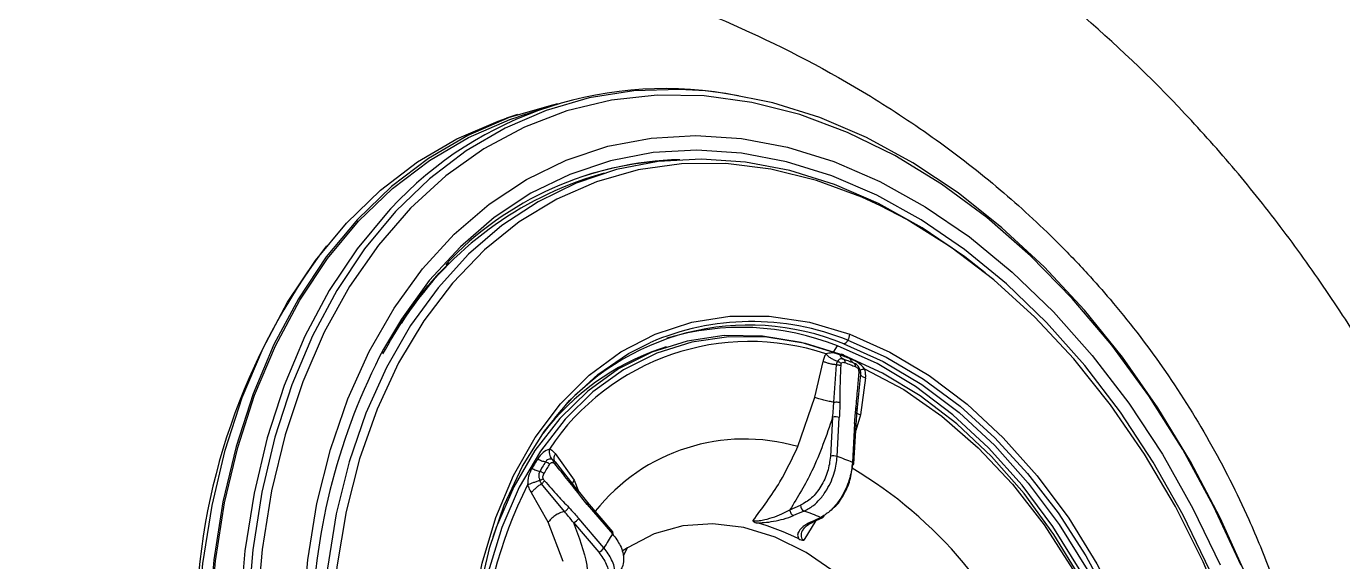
# Model space of a CAD drawing. Extents: x 525 to 613, y 487 to 635.
# Drawn here: x 539.389 to 542.62, y 563.518 to 564.831 of the extents above; entities that cross this region are included whole.
import ezdxf

# ---------------------------------------------------------------- set-up
doc = ezdxf.new("R2010")
doc.units = 0
doc.header["$MEASUREMENT"] = 0
doc.layers.add('1', color=4, linetype='Continuous')
doc.layers.add('STD TEST', color=3, linetype='Continuous')

# ---------------------------------------------------------------- blocks, each defined once
blk = doc.blocks.new('2023 VANGUARD')
at = {"layer": '1', "color": 3, "linetype": 'Continuous', "lineweight": 25}
for p, q in [((-28.2909, -28.0579), (-28.3632, -28.0818)), ((-28.365, -28.0766), (-28.3919, -28.0855)), ((-28.1521, -28.22), (-28.185, -28.23)), ((-28, -28.6464), (-28.0141, -28.6511)), ((-27.5894, -28.659), (-27.5794, -28.6441)), ((-27.6355, -28.7701), (-27.615, -28.6823)), ((-27.5681, -28.6765), (-27.568, -28.6762)), ((-27.568, -28.6759), (-27.5668, -28.6757)), ((-27.5885, -28.7821), (-27.5819, -28.6906)), ((-27.5232, -28.713), (-27.5324, -28.8036)), ((-27.5106, -28.7222), (-27.5229, -28.8131)), ((-27.6771, -28.8911), (-27.6355, -28.7701)), ((-27.5229, -28.8131), (-27.5347, -28.8512)), ((-27.534, -28.8375), (-27.531, -28.8013)), ((-27.5916, -28.8192), (-27.5969, -28.915)), ((-27.5805, -28.9157), (-27.5752, -28.8199)), ((-27.5377, -28.8342), (-27.543, -28.93)), ((-27.5393, -28.9333), (-27.534, -28.8376)), ((-27.534, -28.8375), (-27.534, -28.8376)), ((-28.2723, -28.9084), (-28.2262, -28.9733)), ((-28.2755, -28.9256), (-28.2755, -28.9242)), ((-28.2722, -28.9292), (-28.2755, -28.9255)), ((-28.2728, -28.9283), (-28.218, -28.9987)), ((-28.2262, -28.9733), (-28.215, -29.0004)), ((-28.2895, -29.0769), (-28.3309, -29.0045)), ((-28.2496, -29.0504), (-28.3058, -28.9822)), ((-28.1927, -29.028), (-28.2157, -28.9996)), ((-28.1938, -29.0328), (-28.1318, -29.1054)), ((-28.1309, -29.1003), (-28.1929, -29.0278)), ((-28.1928, -29.0279), (-28.1929, -29.0278)), ((-27.6965, -29.0462), (-27.6706, -29.0352)), ((-28.1528, -29.1398), (-28.2148, -29.0672)), ((-27.6326, -29.0727), (-27.6627, -29.1205)), ((-27.6458, -29.0764), (-27.6213, -29.0649)), ((-27.6413, -29.0768), (-27.616, -29.0649)), ((-28.2526, -29.1734), (-28.2895, -29.0769)), ((-28.2275, -29.0777), (-28.1655, -29.1503)), ((-28.0953, -29.1392), (-28.1083, -29.148))]:
    blk.add_line(p, q, dxfattribs=at)
at = {"layer": '1', "color": 3, "linetype": 'Continuous', "lineweight": 25, "flags": 128}
for points in [[(-27.9046, -28.0186), (-27.9676, -28.0148), (-28.0797, -28.0186), (-28.1889, -28.0357), (-28.2945, -28.0661), (-28.3956, -28.1096), (-28.4914, -28.1658), (-28.5813, -28.2342), (-28.6645, -28.3145), (-28.7404, -28.4059), (-28.8084, -28.5078), (-28.868, -28.6193), (-28.9188, -28.7397), (-28.9604, -28.8681), (-28.9924, -29.0033), (-29.0146, -29.1445), (-29.0269, -29.2906)], [(-26.589, -29.1825), (-26.6565, -29.0374), (-26.7323, -28.8983), (-26.8158, -28.7662), (-26.9065, -28.6423), (-27.0035, -28.5275), (-27.1061, -28.4228), (-27.2134, -28.329), (-27.3246, -28.2469), (-27.4388, -28.1771), (-27.5551, -28.1202), (-27.6725, -28.0766), (-27.7901, -28.0467), (-27.907, -28.0307), (-28.0221, -28.0289), (-28.1346, -28.0411), (-28.2436, -28.0672), (-28.3482, -28.1072), (-28.4475, -28.1606), (-28.5408, -28.227), (-28.6273, -28.3059), (-28.7062, -28.3966), (-28.7771, -28.4985), (-28.8392, -28.6107), (-28.8921, -28.7323), (-28.9354, -28.8622), (-28.9688, -28.9996), (-28.9918, -29.1432), (-29.0045, -29.2919)], [(-26.3849, -30.2712), (-26.3827, -30.1214), (-26.3906, -29.9691), (-26.4084, -29.8153), (-26.4362, -29.6612), (-26.4736, -29.5081), (-26.5204, -29.357), (-26.5762, -29.2092), (-26.6406, -29.0657), (-26.7131, -28.9277), (-26.7932, -28.7961), (-26.8802, -28.672), (-26.9735, -28.5564), (-27.0724, -28.4501), (-27.1761, -28.354), (-27.2838, -28.2686), (-27.3948, -28.1948), (-27.5081, -28.1331), (-27.6229, -28.0839), (-27.7383, -28.0476), (-27.8535, -28.0246), (-27.9046, -28.0186)], [(-28.267, -28.0504), (-28.2791, -28.053), (-28.3854, -28.0836), (-28.4871, -28.1274), (-28.5836, -28.1839), (-28.674, -28.2528), (-28.7578, -28.3336), (-28.8342, -28.4256), (-28.9026, -28.5282), (-28.9627, -28.6404), (-29.0138, -28.7616), (-29.0556, -28.8908), (-29.0878, -29.027), (-29.1102, -29.1691), (-29.1225, -29.3161)], [(-29.1487, -29.31), (-29.1371, -29.178), (-29.1147, -29.0358), (-29.0825, -28.8997), (-29.0407, -28.7705), (-28.9896, -28.6493), (-28.9295, -28.537), (-28.8611, -28.4345), (-28.7847, -28.3425), (-28.7009, -28.2617), (-28.6105, -28.1928), (-28.514, -28.1362), (-28.4123, -28.0925), (-28.3919, -28.0855)], [(-29.1186, -29.3176), (-29.1063, -29.171), (-29.084, -29.0293), (-29.0518, -28.8936), (-29.0101, -28.7648), (-28.9592, -28.644), (-28.8993, -28.532), (-28.831, -28.4298), (-28.7549, -28.338), (-28.6714, -28.2575), (-28.5812, -28.1888), (-28.485, -28.1324), (-28.3836, -28.0888), (-28.3632, -28.0818)], [(-28.8921, -29.3123), (-28.8798, -29.1689), (-28.8571, -29.0306), (-28.8242, -28.8985), (-28.7814, -28.7739), (-28.7292, -28.6578), (-28.6678, -28.5511), (-28.5979, -28.4548), (-28.5201, -28.3697), (-28.4349, -28.2965), (-28.3432, -28.2359), (-28.2458, -28.1884), (-28.1433, -28.1543), (-28.0368, -28.134), (-27.9271, -28.1276), (-27.8152, -28.1352), (-27.702, -28.1567), (-27.5885, -28.192), (-27.4757, -28.2407), (-27.3645, -28.3025), (-27.2558, -28.3768), (-27.1507, -28.4629), (-27.0499, -28.5601), (-26.9544, -28.6677), (-26.865, -28.7846), (-26.7824, -28.9099), (-26.7073, -29.0426), (-26.6404, -29.1814)], [(-26.6657, -29.195), (-26.7311, -29.0591), (-26.8046, -28.9293), (-26.8855, -28.8066), (-26.973, -28.6922), (-27.0665, -28.5869), (-27.1651, -28.4918), (-27.268, -28.4075), (-27.3743, -28.3348), (-27.4832, -28.2744), (-27.5936, -28.2267), (-27.7047, -28.1921), (-27.8155, -28.1711), (-27.925, -28.1636), (-28.0323, -28.1698), (-28.1366, -28.1897), (-28.2368, -28.2231), (-28.3323, -28.2696), (-28.422, -28.329), (-28.5053, -28.4006), (-28.5815, -28.4839), (-28.6499, -28.5781), (-28.694, -28.6523)], [(-27.2173, -28.4647), (-27.2668, -28.4259), (-27.3715, -28.3544), (-27.4787, -28.2949), (-27.5874, -28.2479), (-27.6968, -28.2139), (-27.8058, -28.1932), (-27.9137, -28.1858), (-28.0194, -28.192), (-28.122, -28.2115), (-28.2207, -28.2444), (-28.3147, -28.2902), (-28.4031, -28.3486), (-28.4851, -28.4192), (-28.5601, -28.5012), (-28.6275, -28.594), (-28.6866, -28.6968), (-28.737, -28.8087), (-28.7782, -28.9288), (-28.8098, -29.056), (-28.8317, -29.1893), (-28.8416, -29.2927)], [(-27.474, -28.3004), (-27.5197, -28.2793), (-27.6312, -28.238), (-27.7429, -28.2104), (-27.8537, -28.1968), (-27.9626, -28.1975), (-28.0688, -28.2123), (-28.1711, -28.2411), (-28.2687, -28.2838), (-28.3606, -28.3398), (-28.4462, -28.4087), (-28.5245, -28.4898), (-28.5949, -28.5825), (-28.6567, -28.6858), (-28.7094, -28.7989), (-28.7525, -28.9208), (-28.7856, -29.0502), (-28.8084, -29.1861), (-28.8207, -29.3272)], [(-28.6764, -28.3075), (-28.6826, -28.3142), (-28.7587, -28.4059), (-28.827, -28.5081), (-28.8868, -28.6201), (-28.9378, -28.7409), (-28.9795, -28.8697), (-29.0116, -29.0054), (-29.0339, -29.1471), (-29.0462, -29.2937)], [(-26.4773, -30.197), (-26.4756, -30.052), (-26.4846, -29.9043), (-26.504, -29.7553), (-26.5339, -29.6064), (-26.5738, -29.459), (-26.6235, -29.3142), (-26.6825, -29.1735), (-26.7502, -29.0382), (-26.8261, -28.9094), (-26.9094, -28.7883), (-26.9994, -28.676), (-27.0953, -28.5736), (-27.1962, -28.482), (-27.3012, -28.4019), (-27.4094, -28.3342), (-27.474, -28.3004)], [(-28.4862, -29.4205), (-28.4745, -29.2958), (-28.4518, -29.1768), (-28.4185, -29.065), (-28.3749, -28.9617), (-28.3217, -28.8684), (-28.2594, -28.7861), (-28.1889, -28.7159), (-28.1111, -28.6586), (-28.0269, -28.6151), (-27.9375, -28.5858), (-27.8438, -28.5711), (-27.7471, -28.5712), (-27.6486, -28.5861), (-27.5496, -28.6156)], [(-27.5634, -28.6676), (-27.6586, -28.6382), (-27.7534, -28.6228), (-27.8465, -28.6217), (-27.9369, -28.6348), (-28.0233, -28.6619), (-28.1047, -28.7028), (-28.18, -28.7569), (-28.2484, -28.8235), (-28.3088, -28.9019), (-28.3607, -28.9909), (-28.4033, -29.0895), (-28.4361, -29.1965)], [(-27.5728, -28.6651), (-27.6686, -28.6355), (-27.7638, -28.6201), (-27.8575, -28.6189), (-27.9483, -28.6321), (-28.0352, -28.6593), (-28.117, -28.7004), (-28.1927, -28.7548), (-28.2614, -28.8218), (-28.3222, -28.9006), (-28.3744, -28.9901), (-28.4172, -29.0893), (-28.4256, -29.113)], [(-27.5496, -28.6156), (-27.4513, -28.6593), (-27.3549, -28.7168), (-27.2617, -28.7871), (-27.1728, -28.8696), (-27.0893, -28.9631), (-27.0123, -29.0665), (-26.9428, -29.1784), (-26.8815, -29.2975), (-26.8294, -29.4223), (-26.7871, -29.5511), (-26.755, -29.6824), (-26.7336, -29.8146), (-26.7232, -29.9459), (-26.7238, -30.0747)], [(-28.4592, -29.2489), (-28.4332, -29.1382), (-28.3974, -29.0346), (-28.3525, -28.9393), (-28.2988, -28.8536), (-28.237, -28.7783), (-28.1679, -28.7145), (-28.0922, -28.6627), (-28.0405, -28.6362)], [(-26.7674, -30.0787), (-26.7668, -29.952), (-26.777, -29.8229), (-26.798, -29.693), (-26.8296, -29.5639), (-26.8712, -29.4372), (-26.9225, -29.3146), (-26.9827, -29.1975), (-27.0511, -29.0874), (-27.1268, -28.9858), (-27.2088, -28.8939), (-27.2963, -28.8128), (-27.3879, -28.7436), (-27.4827, -28.6871), (-27.5794, -28.6441)], [(-27.564, -28.639), (-27.4674, -28.682), (-27.3726, -28.7385), (-27.2809, -28.8077), (-27.1935, -28.8888), (-27.1114, -28.9807), (-27.0357, -29.0824), (-26.9673, -29.1924), (-26.9071, -29.3095), (-26.8559, -29.4322), (-26.8142, -29.5589), (-26.7827, -29.688), (-26.7617, -29.8179), (-26.7514, -29.947), (-26.7504, -30.0029)], [(-27.5541, -28.6302), (-27.4603, -28.6717), (-27.3682, -28.7259), (-27.2789, -28.792), (-27.1935, -28.8693), (-27.113, -28.957), (-27.0383, -29.0539), (-26.9703, -29.159), (-26.9097, -29.271)], [(-27.1709, -30.8208), (-27.1427, -30.8047), (-27.0673, -30.7506), (-26.999, -30.684), (-26.9385, -30.6056), (-26.8866, -30.5166), (-26.844, -30.418), (-26.8112, -30.311), (-26.7887, -30.197), (-26.7766, -30.0774), (-26.7752, -29.9537), (-26.7844, -29.8276), (-26.8042, -29.7005), (-26.8343, -29.5741), (-26.8743, -29.4499), (-26.9238, -29.3296), (-26.9821, -29.2146), (-27.0484, -29.1064), (-27.1219, -29.0063), (-27.2018, -28.9156), (-27.287, -28.8355), (-27.3764, -28.7669), (-27.4689, -28.7107), (-27.5634, -28.6676)], [(-27.513, -28.7), (-27.4169, -28.7514), (-27.3236, -28.8164), (-27.2343, -28.8941), (-27.1502, -28.9835), (-27.0726, -29.0834), (-27.0023, -29.1924), (-26.9405, -29.309), (-26.8879, -29.4316)], [(-27.6618, -29.0494), (-27.6763, -29.0556), (-27.6877, -29.0604)], [(-27.3039, -29.5987), (-27.342, -29.5105), (-27.3919, -29.4201), (-27.4496, -29.3373), (-27.5138, -29.2639), (-27.5833, -29.2014), (-27.6568, -29.1509), (-27.7326, -29.1135), (-27.8094, -29.0899), (-27.8855, -29.0807), (-27.9595, -29.0859), (-28.0299, -29.1055), (-28.0953, -29.1392)], [(-28.1051, -29.159), (-28.1021, -29.153), (-28.0953, -29.1392)]]:
    blk.add_lwpolyline(points, dxfattribs=at)
at = {"layer": '1', "color": 3, "linetype": 'Continuous', "lineweight": 25}
for centre, radius, start, end in [((-28.0039, -28.9271), 0.9144, 78.5693, 137.343), ((-27.9484, -28.999), 0.812, 91.2707, 136.89), ((-27.9576, -28.9878), 0.799, 93.238, 108.2133), ((-27.9216, -29.0533), 0.8644, 107.7455, 147.537), ((-27.5842, -29.3509), 1.5707, 142.6839, 179.2264), ((-27.7902, -29.2148), 0.6304, 68.0032, 113.3909), ((-27.7971, -29.206), 0.613, 67.6542, 141.2112), ((-27.8159, -29.2358), 0.6372, 68.2048, 106.6812), ((-27.5798, -28.6145), 0.0302, 328.4474, 357.8742), ((-27.3247, -29.3687), 1.5455, 152.3826, 178.3111), ((-27.8163, -29.2299), 0.6117, 108.8691, 142.5792), ((-27.7952, -29.223), 0.5898, 71.5106, 146.4635), ((-27.5714, -28.6207), 0.0198, 291.9549, 331.0773), ((-27.5698, -28.6729), 0.00835, 39.1359, 110.9485), ((-27.5725, -28.675), 0.0117, 21.0698, 38.9608), ((-27.8461, -29.4156), 0.7973, 68.1196, 69.0886), ((-27.5845, -28.8468), 0.0285, 70.7713, 104.4276), ((-27.5382, -28.8386), 0.0044, 15.2852, 83.2131), ((-27.8078, -29.3393), 0.4668, 73.7348, 141.6784), ((-27.5898, -28.9425), 0.0285, 70.7713, 104.4271), ((-27.777, -29.4863), 0.6036, 67.1863, 70.9935), ((-28.0778, -29.851), 1.0522, 20.3195, 59.5063), ((-27.5437, -28.9345), 0.00455, 15.0733, 81.4543), ((-27.5428, -28.9323), 0.00363, 277.8827, 343.3743), ((-27.3649, -29.4767), 1.0924, 153.2249, 177.7057), ((-28.197, -29.0296), 0.0045, 314.8725, 22.4604), ((-27.6548, -29.0352), 0.0158, 179.6795, 243.7773), ((-28.238, -29.0522), 0.0276, 292.2653, 326.9423), ((-27.8281, -29.5455), 0.5233, 66.7137, 71.4661), ((-27.6179, -29.0566), 0.00891, 247.8868, 250.0829), ((-27.6186, -29.0592), 0.00624, 247.4732, 294.0846), ((-27.6196, -29.0586), 0.00723, 299.3751, 355.6199), ((-27.6176, -29.4431), 0.6152, 146.7001, 150.4589), ((-28.1352, -29.1022), 0.00465, 316.5221, 22.9289), ((-27.91, -29.5772), 0.5162, 62.8749, 75.3049), ((-27.6424, -29.0682), 0.00891, 247.8035, 250.0823), ((-28.176, -29.1247), 0.0276, 292.2658, 326.9423)]:
    blk.add_arc(centre, radius, start, end, dxfattribs=at)
for points, knots in [([(-25.7013, -30.1782), (-25.7014, -30.1778), (-25.7016, -30.1761), (-25.7025, -30.1722), (-25.7037, -30.1659), (-25.7054, -30.157), (-25.7077, -30.1457), (-25.7105, -30.1319), (-25.7138, -30.1156), (-25.7177, -30.0967), (-25.7222, -30.0754), (-25.7274, -30.0515), (-25.735, -30.0174), (-25.7487, -29.958), (-25.7707, -29.8696), (-25.8005, -29.7604), (-25.8347, -29.647), (-25.8719, -29.5334), (-25.9101, -29.4267), (-25.9484, -29.3267), (-25.999, -29.2034), (-26.0601, -29.0675), (-26.1487, -28.8896), (-26.2453, -28.7167), (-26.359, -28.5368), (-26.4518, -28.4049), (-26.5289, -28.304), (-26.608, -28.2062), (-26.7523, -28.0417), (-26.9684, -27.834), (-27.1841, -27.6683), (-27.345, -27.5623), (-27.486, -27.4772), (-27.6639, -27.3835), (-27.8785, -27.2881), (-28.0576, -27.2206), (-28.201, -27.1732), (-28.3448, -27.1302), (-28.5042, -27.0894), (-28.7205, -27.0441), (-28.9365, -27.0098), (-29.172, -26.9842), (-29.3503, -26.9716), (-29.4781, -26.9661), (-29.549, -26.9639), (-29.6199, -26.9625), (-29.7051, -26.9617), (-29.8134, -26.9626), (-29.9615, -26.9663), (-30.1079, -26.9741), (-30.2502, -26.985), (-30.3513, -26.9944), (-30.4521, -27.0053), (-30.5528, -27.0177), (-30.6198, -27.0272), (-30.6532, -27.032)], [0, 0, 0, 0, 0.000164, 0.00068, 0.001526, 0.002694, 0.004193, 0.006022, 0.008182, 0.010673, 0.013496, 0.016653, 0.020144, 0.026999, 0.040205, 0.055156, 0.07025, 0.085267, 0.10043, 0.113017, 0.125587, 0.150588, 0.169048, 0.200572, 0.225748, 0.250886, 0.263483, 0.275985, 0.301128, 0.352114, 0.401249, 0.420078, 0.438932, 0.476503, 0.513895, 0.551252, 0.569998, 0.58866, 0.626158, 0.65295, 0.701226, 0.738581, 0.775877, 0.794519, 0.805585, 0.81316, 0.831801, 0.850445, 0.870337, 0.910149, 0.928127, 0.946094, 0.964058, 0.982024, 1, 1, 1, 1]), ([(-30.6386, -27.5623), (-30.6201, -27.5602), (-30.5832, -27.556), (-30.5278, -27.5501), (-30.4724, -27.5445), (-30.4169, -27.5393), (-30.3613, -27.5345), (-30.3056, -27.5301), (-30.2499, -27.5261), (-30.1941, -27.5225), (-30.1383, -27.5193), (-30.0823, -27.5164), (-29.9928, -27.5126), (-29.8693, -27.5089), (-29.7133, -27.508), (-29.5587, -27.5107), (-29.3981, -27.5174), (-29.2313, -27.5287), (-29.0067, -27.5503), (-28.7409, -27.5876), (-28.4323, -27.6518), (-28.1265, -27.7387), (-27.8139, -27.8584), (-27.5477, -27.9969), (-27.3367, -28.136), (-27.1828, -28.2555), (-27.0597, -28.3682), (-26.971, -28.4607), (-26.8835, -28.5597), (-26.7801, -28.6931), (-26.6843, -28.8447), (-26.6161, -28.9721), (-26.5748, -29.0588), (-26.532, -29.1585), (-26.4815, -29.2924), (-26.4277, -29.4739), (-26.3931, -29.6362), (-26.3701, -29.7776), (-26.3584, -29.8707), (-26.3501, -29.9575), (-26.3457, -30.0159), (-26.3422, -30.0719), (-26.3407, -30.1085), (-26.3399, -30.1264)], [0, 0, 0, 0, 0.01131, 0.022615, 0.033918, 0.045217, 0.056514, 0.067807, 0.079098, 0.090387, 0.101674, 0.112959, 0.124243, 0.155838, 0.187433, 0.217892, 0.248369, 0.28322, 0.316993, 0.381372, 0.439839, 0.498054, 0.560391, 0.623186, 0.656022, 0.68876, 0.719321, 0.735926, 0.748748, 0.780336, 0.812083, 0.827627, 0.843041, 0.853454, 0.874219, 0.904192, 0.934262, 0.945487, 0.96626, 0.975164, 0.983754, 0.992032, 1, 1, 1, 1]), ([(-28.6952, -28.6633), (-28.6786, -28.6344), (-28.6436, -28.5732), (-28.5888, -28.4989), (-28.5489, -28.4572), (-28.5328, -28.4404)], [0, 0, 0, 0, 0.348615, 0.736426, 1, 1, 1, 1]), ([(-27.6081, -28.6636), (-27.6097, -28.6664), (-27.6128, -28.6719), (-27.6143, -28.6788), (-27.615, -28.6823)], [0, 0, 0, 0, 0.504199, 1, 1, 1, 1]), ([(-27.5819, -28.6906), (-27.5849, -28.6902), (-27.5909, -28.6895), (-27.5999, -28.6876), (-27.6082, -28.6851), (-27.6128, -28.6832), (-27.615, -28.6823)], [0, 0, 0, 0, 0.249775, 0.504218, 0.756467, 1, 1, 1, 1]), ([(-27.5742, -28.6661), (-27.5805, -28.6639), (-27.5924, -28.6598), (-27.6031, -28.6624), (-27.6081, -28.6636)], [0, 0, 0, 0, 0.529808, 1, 1, 1, 1]), ([(-27.5794, -28.6822), (-27.5821, -28.6812), (-27.5875, -28.6792), (-27.5953, -28.6748), (-27.6025, -28.6695), (-27.6063, -28.6656), (-27.6081, -28.6636)], [0, 0, 0, 0, 0.249676, 0.503855, 0.756033, 1, 1, 1, 1]), ([(-27.5819, -28.6906), (-27.5817, -28.689), (-27.5812, -28.6859), (-27.58, -28.6834), (-27.5794, -28.6822)], [0, 0, 0, 0, 0.503013, 1, 1, 1, 1]), ([(-27.565, -28.6768), (-27.5663, -28.6764), (-27.5689, -28.6755), (-27.5725, -28.6756), (-27.5763, -28.6775), (-27.5783, -28.6805), (-27.5794, -28.6822)], [0, 0, 0, 0, 0.210808, 0.445743, 0.703445, 1, 1, 1, 1]), ([(-27.5794, -28.6822), (-27.5786, -28.6824), (-27.577, -28.6829), (-27.5747, -28.6841), (-27.5725, -28.6855), (-27.5713, -28.6866), (-27.5708, -28.6871)], [0, 0, 0, 0, 0.247007, 0.5, 0.752993, 1, 1, 1, 1]), ([(-27.5616, -28.6708), (-27.5639, -28.6699), (-27.5681, -28.6683), (-27.5723, -28.6667), (-27.5742, -28.6661)], [0, 0, 0, 0, 0.560093, 1, 1, 1, 1]), ([(-27.565, -28.6768), (-27.5669, -28.6756), (-27.5707, -28.6732), (-27.573, -28.6684), (-27.5742, -28.6661)], [0, 0, 0, 0, 0.5028094, 1, 1, 1, 1]), ([(-27.5708, -28.6871), (-27.5711, -28.6879), (-27.5717, -28.6894), (-27.5719, -28.6912), (-27.5719, -28.692)], [0, 0, 0, 0, 0.562763, 1, 1, 1, 1]), ([(-27.5708, -28.6871), (-27.5702, -28.6864), (-27.5691, -28.6848), (-27.5659, -28.6838), (-27.5632, -28.6845), (-27.5615, -28.685)], [0, 0, 0, 0, 0.2433451, 0.5159671, 1, 1, 1, 1]), ([(-27.565, -28.6768), (-27.5645, -28.6771), (-27.5634, -28.6778), (-27.5622, -28.6798), (-27.5615, -28.6822), (-27.5615, -28.6841), (-27.5615, -28.685)], [0, 0, 0, 0, 0.245697, 0.5, 0.754303, 1, 1, 1, 1]), ([(-27.5396, -28.6865), (-27.5443, -28.6847), (-27.5528, -28.6814), (-27.5613, -28.6782), (-27.565, -28.6768)], [0, 0, 0, 0, 0.5599993, 1, 1, 1, 1]), ([(-27.5615, -28.685), (-27.5568, -28.6868), (-27.5483, -28.69), (-27.5398, -28.6933), (-27.5361, -28.6947)], [0, 0, 0, 0, 0.56, 1, 1, 1, 1]), ([(-27.513, -28.7), (-27.5183, -28.6948), (-27.5295, -28.6838), (-27.5422, -28.6785), (-27.549, -28.6757)], [0, 0, 0, 0, 0.468065, 1, 1, 1, 1]), ([(-27.5396, -28.6865), (-27.5415, -28.6853), (-27.5454, -28.6828), (-27.5478, -28.678), (-27.549, -28.6757)], [0, 0, 0, 0, 0.502816, 1, 1, 1, 1]), ([(-27.5396, -28.6865), (-27.539, -28.6868), (-27.5379, -28.6875), (-27.5368, -28.6895), (-27.5361, -28.6919), (-27.5361, -28.6938), (-27.5361, -28.6947)], [0, 0, 0, 0, 0.245697, 0.5, 0.754303, 1, 1, 1, 1]), ([(-27.5242, -28.7033), (-27.525, -28.7009), (-27.5266, -28.6965), (-27.5309, -28.6915), (-27.5354, -28.6883), (-27.5382, -28.6871), (-27.5396, -28.6865)], [0, 0, 0, 0, 0.2971534, 0.5549258, 0.7896479, 1, 1, 1, 1]), ([(-27.5819, -28.6906), (-27.581, -28.6906), (-27.5792, -28.6906), (-27.5765, -28.6908), (-27.574, -28.6913), (-27.5726, -28.6917), (-27.5719, -28.692)], [0, 0, 0, 0, 0.246698, 0.5, 0.753302, 1, 1, 1, 1]), ([(-27.5719, -28.692), (-27.5726, -28.7088), (-27.5737, -28.7389), (-27.574, -28.7693), (-27.5741, -28.7826)], [0, 0, 0, 0, 0.559998, 1, 1, 1, 1]), ([(-27.5361, -28.6947), (-27.535, -28.6952), (-27.5329, -28.6962), (-27.5303, -28.6985), (-27.5284, -28.701), (-27.5278, -28.7028), (-27.5275, -28.7037)], [0, 0, 0, 0, 0.316237, 0.605106, 0.810922, 1, 1, 1, 1]), ([(-27.5346, -28.7977), (-27.533, -28.7813), (-27.53, -28.7519), (-27.5278, -28.7222), (-27.5269, -28.7092)], [0, 0, 0, 0, 0.559997, 1, 1, 1, 1]), ([(-27.5242, -28.7033), (-27.5242, -28.7032), (-27.5241, -28.7031), (-27.5248, -28.7031), (-27.5258, -28.7033), (-27.5269, -28.7035), (-27.5275, -28.7037)], [0, 0, 0, 0, 0.247007, 0.5, 0.752993, 1, 1, 1, 1]), ([(-27.5269, -28.7092), (-27.5269, -28.7081), (-27.5268, -28.7063), (-27.5273, -28.7045), (-27.5275, -28.7037)], [0, 0, 0, 0, 0.557139, 1, 1, 1, 1]), ([(-27.5232, -28.713), (-27.5232, -28.7127), (-27.5231, -28.712), (-27.5238, -28.711), (-27.5251, -28.71), (-27.5263, -28.7094), (-27.5269, -28.7092)], [0, 0, 0, 0, 0.246698, 0.5, 0.753302, 1, 1, 1, 1]), ([(-27.5242, -28.7033), (-27.5238, -28.7049), (-27.5231, -28.7081), (-27.5232, -28.7114), (-27.5232, -28.713)], [0, 0, 0, 0, 0.494345, 1, 1, 1, 1]), ([(-27.5239, -28.7031), (-27.5234, -28.7029), (-27.5224, -28.7026), (-27.5187, -28.7015), (-27.5149, -28.7005), (-27.513, -28.7)], [0, 0, 0, 0, 0.313821, 0.662588, 1, 1, 1, 1]), ([(-27.5232, -28.713), (-27.5235, -28.7137), (-27.5237, -28.7146), (-27.5228, -28.7155), (-27.5227, -28.7156)], [0, 0, 0, 0, 0.88559, 1, 1, 1, 1]), ([(-27.5227, -28.7156), (-27.5221, -28.7163), (-27.5209, -28.7178), (-27.5167, -28.7201), (-27.5126, -28.7215), (-27.5106, -28.7222)], [0, 0, 0, 0, 0.309455, 0.660797, 1, 1, 1, 1]), ([(-27.5106, -28.7222), (-27.5105, -28.7185), (-27.5103, -28.7111), (-27.5121, -28.7037), (-27.513, -28.7)], [0, 0, 0, 0, 0.495801, 1, 1, 1, 1]), ([(-27.635, -28.7703), (-27.6351, -28.7702), (-27.6353, -28.7702), (-27.6355, -28.7701), (-27.6355, -28.7701)], [0, 0, 0, 0, 0.560995, 1, 1, 1, 1]), ([(-27.5885, -28.7821), (-27.5922, -28.7816), (-27.5998, -28.7804), (-27.6128, -28.7774), (-27.6252, -28.7739), (-27.6318, -28.7715), (-27.635, -28.7703)], [0, 0, 0, 0, 0.25014, 0.509445, 0.763638, 1, 1, 1, 1]), ([(-27.5916, -28.8192), (-27.5909, -28.8124), (-27.5897, -28.8), (-27.5889, -28.7876), (-27.5885, -28.7821)], [0, 0, 0, 0, 0.558531, 1, 1, 1, 1]), ([(-27.5885, -28.7821), (-27.5874, -28.782), (-27.5851, -28.7816), (-27.5811, -28.7816), (-27.5772, -28.7819), (-27.5752, -28.7824), (-27.5741, -28.7826)], [0, 0, 0, 0, 0.243098, 0.5, 0.756902, 1, 1, 1, 1]), ([(-27.5741, -28.7826), (-27.5742, -28.7896), (-27.5743, -28.8021), (-27.5749, -28.8145), (-27.5752, -28.8199)], [0, 0, 0, 0, 0.559985, 1, 1, 1, 1]), ([(-27.5377, -28.8342), (-27.5373, -28.8274), (-27.5364, -28.8151), (-27.5352, -28.803), (-27.5346, -28.7977)], [0, 0, 0, 0, 0.559985, 1, 1, 1, 1]), ([(-27.5358, -28.8056), (-27.5358, -28.806), (-27.5359, -28.8071), (-27.5314, -28.8097), (-27.5256, -28.812), (-27.5229, -28.8131)], [0, 0, 0, 0, 0.2281815, 0.6288384, 1, 1, 1, 1]), ([(-27.5324, -28.8036), (-27.5319, -28.8032), (-27.5309, -28.8023), (-27.5309, -28.8007), (-27.5321, -28.7991), (-27.5338, -28.7982), (-27.5346, -28.7977)], [0, 0, 0, 0, 0.2430983, 0.4999999, 0.7569015, 1, 1, 1, 1]), ([(-27.5916, -28.8192), (-27.607, -28.864), (-27.6344, -28.944), (-27.6775, -29.015), (-27.6965, -29.0462)], [0, 0, 0, 0, 0.5597984, 1, 1, 1, 1]), ([(-28.2868, -28.8972), (-28.2921, -28.8995), (-28.3035, -28.9044), (-28.3113, -28.9153), (-28.3154, -28.9211)], [0, 0, 0, 0, 0.470056, 1, 1, 1, 1]), ([(-28.2869, -28.8983), (-28.287, -28.9008), (-28.2872, -28.906), (-28.2858, -28.9129), (-28.2833, -28.9188), (-28.2806, -28.9216), (-28.2793, -28.923)], [0, 0, 0, 0, 0.24492, 0.497148, 0.750853, 1, 1, 1, 1]), ([(-28.2868, -28.8972), (-28.2868, -28.8974), (-28.2869, -28.8977), (-28.2869, -28.8981), (-28.2869, -28.8983)], [0, 0, 0, 0, 0.559026, 1, 1, 1, 1]), ([(-28.2723, -28.9084), (-28.2745, -28.906), (-28.2789, -28.9011), (-28.2842, -28.8985), (-28.2868, -28.8972)], [0, 0, 0, 0, 0.495801, 1, 1, 1, 1]), ([(-28.2723, -28.9084), (-28.2733, -28.9105), (-28.2753, -28.9147), (-28.2758, -28.9183), (-28.276, -28.9201)], [0, 0, 0, 0, 0.4912097, 1, 1, 1, 1]), ([(-27.7873, -29.0729), (-27.764, -29.0421), (-27.722, -28.9863), (-27.691, -28.9205), (-27.6771, -28.8911)], [0, 0, 0, 0, 0.5525, 1, 1, 1, 1]), ([(-28.3296, -28.9443), (-28.3328, -28.9505), (-28.3387, -28.9622), (-28.3397, -28.9774), (-28.3402, -28.9846)], [0, 0, 0, 0, 0.531998, 1, 1, 1, 1]), ([(-28.3154, -28.9211), (-28.3181, -28.9254), (-28.3228, -28.933), (-28.3275, -28.9408), (-28.3296, -28.9443)], [0, 0, 0, 0, 0.559844, 1, 1, 1, 1]), ([(-28.3296, -28.9443), (-28.3265, -28.946), (-28.3202, -28.9494), (-28.3138, -28.951), (-28.3105, -28.9518)], [0, 0, 0, 0, 0.497194, 1, 1, 1, 1]), ([(-28.3154, -28.9211), (-28.3123, -28.9228), (-28.306, -28.9262), (-28.2995, -28.9276), (-28.2962, -28.9284)], [0, 0, 0, 0, 0.497192, 1, 1, 1, 1]), ([(-28.2962, -28.9284), (-28.2989, -28.9327), (-28.3036, -28.9405), (-28.3084, -28.9483), (-28.3105, -28.9518)], [0, 0, 0, 0, 0.559999, 1, 1, 1, 1]), ([(-28.3003, -28.9576), (-28.2977, -28.9533), (-28.2929, -28.9455), (-28.2882, -28.9377), (-28.2861, -28.9343)], [0, 0, 0, 0, 0.56, 1, 1, 1, 1]), ([(-28.2793, -28.923), (-28.2811, -28.9224), (-28.2846, -28.9212), (-28.2896, -28.9223), (-28.2936, -28.9248), (-28.2954, -28.9272), (-28.2962, -28.9284)], [0, 0, 0, 0, 0.296548, 0.554251, 0.789189, 1, 1, 1, 1]), ([(-28.2962, -28.9284), (-28.2953, -28.9286), (-28.2935, -28.929), (-28.2907, -28.9304), (-28.2881, -28.9322), (-28.2867, -28.9336), (-28.2861, -28.9343)], [0, 0, 0, 0, 0.245697, 0.5, 0.754303, 1, 1, 1, 1]), ([(-28.2861, -28.9343), (-28.2854, -28.9333), (-28.2841, -28.9315), (-28.2818, -28.93), (-28.2795, -28.9295), (-28.2781, -28.93), (-28.2774, -28.9303)], [0, 0, 0, 0, 0.316144, 0.604812, 0.810522, 1, 1, 1, 1]), ([(-28.2793, -28.923), (-28.279, -28.9234), (-28.2782, -28.9242), (-28.2776, -28.9259), (-28.2773, -28.928), (-28.2774, -28.9295), (-28.2774, -28.9303)], [0, 0, 0, 0, 0.247007, 0.5, 0.752993, 1, 1, 1, 1]), ([(-28.2793, -28.923), (-28.2782, -28.9237), (-28.2758, -28.925), (-28.2738, -28.9272), (-28.2728, -28.9283)], [0, 0, 0, 0, 0.496987, 1, 1, 1, 1]), ([(-28.2736, -28.9334), (-28.2743, -28.9327), (-28.2755, -28.9314), (-28.2768, -28.9306), (-28.2774, -28.9303)], [0, 0, 0, 0, 0.557135, 1, 1, 1, 1]), ([(-28.276, -28.9201), (-28.2759, -28.9218), (-28.2757, -28.9251), (-28.2738, -28.9272), (-28.2728, -28.9283)], [0, 0, 0, 0, 0.50463, 1, 1, 1, 1]), ([(-28.2728, -28.9283), (-28.2726, -28.9285), (-28.2722, -28.929), (-28.2722, -28.9302), (-28.2726, -28.9317), (-28.2733, -28.9328), (-28.2736, -28.9334)], [0, 0, 0, 0, 0.246698, 0.5, 0.753302, 1, 1, 1, 1]), ([(-28.2171, -29.0038), (-28.2275, -28.9905), (-28.2461, -28.9667), (-28.2652, -28.9436), (-28.2736, -28.9334)], [0, 0, 0, 0, 0.5599965, 1, 1, 1, 1]), ([(-27.5969, -28.915), (-27.5986, -28.9276), (-27.602, -28.9528), (-27.6192, -28.9892), (-27.6429, -29.0194), (-27.6614, -29.0299), (-27.6706, -29.0352)], [0, 0, 0, 0, 0.249644, 0.500118, 0.750531, 1, 1, 1, 1]), ([(-27.6618, -29.0494), (-27.654, -29.0452), (-27.6405, -29.0381), (-27.6216, -29.0195), (-27.6064, -28.9989), (-27.5945, -28.9757), (-27.5844, -28.948), (-27.582, -28.9282), (-27.5805, -28.9157)], [0, 0, 0, 0, 0.189178, 0.329349, 0.49967, 0.644705, 0.776575, 1, 1, 1, 1]), ([(-27.543, -28.93), (-27.5445, -28.9425), (-27.5469, -28.9623), (-27.5568, -28.99), (-27.5682, -29.0134), (-27.5829, -29.0342), (-27.601, -29.0531), (-27.6139, -29.0606), (-27.6213, -29.0649)], [0, 0, 0, 0, 0.223173, 0.354792, 0.499492, 0.670253, 0.81071, 1, 1, 1, 1]), ([(-27.5899, -29.0411), (-27.5888, -29.0404), (-27.5791, -29.0336), (-27.5637, -29.0099), (-27.5471, -28.9738), (-27.5439, -28.9485), (-27.5423, -28.9359)], [0, 0, 0, 0, 0.040337, 0.3607223, 0.6809857, 1, 1, 1, 1]), ([(-28.3402, -28.9846), (-28.3383, -28.9838), (-28.3344, -28.9822), (-28.3269, -28.9794), (-28.3188, -28.9766), (-28.3131, -28.9747), (-28.3103, -28.9738)], [0, 0, 0, 0, 0.243967, 0.496145, 0.750324, 1, 1, 1, 1]), ([(-28.3105, -28.9518), (-28.3111, -28.953), (-28.3124, -28.9556), (-28.313, -28.9606), (-28.3125, -28.9669), (-28.3111, -28.9714), (-28.3103, -28.9738)], [0, 0, 0, 0, 0.210352, 0.445074, 0.702847, 1, 1, 1, 1]), ([(-28.3105, -28.9518), (-28.3096, -28.952), (-28.3077, -28.9524), (-28.3049, -28.9538), (-28.3023, -28.9555), (-28.301, -28.9569), (-28.3003, -28.9576)], [0, 0, 0, 0, 0.245697, 0.5, 0.754303, 1, 1, 1, 1]), ([(-28.3103, -28.9738), (-28.3095, -28.9734), (-28.3079, -28.9728), (-28.3056, -28.9718), (-28.3035, -28.9709), (-28.3023, -28.9703), (-28.3018, -28.9701)], [0, 0, 0, 0, 0.247007, 0.5, 0.752993, 1, 1, 1, 1]), ([(-28.3058, -28.9822), (-28.3067, -28.9809), (-28.3085, -28.9784), (-28.3097, -28.9753), (-28.3103, -28.9738)], [0, 0, 0, 0, 0.505655, 1, 1, 1, 1]), ([(-28.3058, -28.9822), (-28.3051, -28.9817), (-28.3037, -28.9806), (-28.3018, -28.9786), (-28.3001, -28.9767), (-28.2993, -28.9754), (-28.2989, -28.9748)], [0, 0, 0, 0, 0.246698, 0.5, 0.753302, 1, 1, 1, 1]), ([(-28.3018, -28.9701), (-28.3021, -28.9689), (-28.3028, -28.9666), (-28.3024, -28.962), (-28.3011, -28.9593), (-28.3003, -28.9576)], [0, 0, 0, 0, 0.24307, 0.51589, 1, 1, 1, 1]), ([(-28.3018, -28.9701), (-28.3013, -28.971), (-28.3005, -28.9728), (-28.2994, -28.9742), (-28.2989, -28.9748)], [0, 0, 0, 0, 0.562739, 1, 1, 1, 1]), ([(-28.2989, -28.9748), (-28.2879, -28.9872), (-28.2682, -29.0094), (-28.2482, -29.0308), (-28.2393, -29.0402)], [0, 0, 0, 0, 0.559998, 1, 1, 1, 1]), ([(-28.2262, -28.9733), (-28.2279, -28.9761), (-28.23, -28.9798), (-28.2298, -28.9829), (-28.2298, -28.9836)], [0, 0, 0, 0, 0.770874, 1, 1, 1, 1]), ([(-28.3402, -28.9846), (-28.339, -28.9882), (-28.3365, -28.9954), (-28.3328, -29.0014), (-28.3309, -29.0045)], [0, 0, 0, 0, 0.504199, 1, 1, 1, 1]), ([(-28.3309, -29.0045), (-28.3295, -29.0026), (-28.3266, -28.9987), (-28.3205, -28.9928), (-28.3135, -28.9871), (-28.3083, -28.9838), (-28.3058, -28.9822)], [0, 0, 0, 0, 0.243533, 0.495782, 0.750225, 1, 1, 1, 1]), ([(-28.218, -28.9987), (-28.2174, -28.9987), (-28.2161, -28.9987), (-28.2154, -28.9998), (-28.2156, -29.0015), (-28.2166, -29.0031), (-28.2171, -29.0038)], [0, 0, 0, 0, 0.243098, 0.5, 0.756902, 1, 1, 1, 1]), ([(-28.1938, -29.0328), (-28.1982, -29.0275), (-28.2061, -29.018), (-28.2138, -29.0082), (-28.2171, -29.0038)], [0, 0, 0, 0, 0.559985, 1, 1, 1, 1]), ([(-28.2496, -29.0504), (-28.2486, -29.0498), (-28.2466, -29.0486), (-28.2436, -29.046), (-28.241, -29.043), (-28.2399, -29.0411), (-28.2393, -29.0402)], [0, 0, 0, 0, 0.243098, 0.5, 0.756902, 1, 1, 1, 1]), ([(-28.2393, -29.0402), (-28.2347, -29.0451), (-28.2264, -29.0539), (-28.2184, -29.0632), (-28.2148, -29.0672)], [0, 0, 0, 0, 0.559985, 1, 1, 1, 1]), ([(-28.2496, -29.0504), (-28.2536, -29.0515), (-28.2618, -29.0538), (-28.2736, -29.0605), (-28.2836, -29.0685), (-28.2876, -29.0742), (-28.2895, -29.0769)], [0, 0, 0, 0, 0.250711, 0.510511, 0.764609, 1, 1, 1, 1]), ([(-28.2275, -29.0777), (-28.2315, -29.0725), (-28.2388, -29.0632), (-28.2463, -29.0543), (-28.2496, -29.0504)], [0, 0, 0, 0, 0.558531, 1, 1, 1, 1]), ([(-27.7873, -29.0729), (-27.7857, -29.0731), (-27.7826, -29.0736), (-27.7749, -29.0733), (-27.7601, -29.0712), (-27.7393, -29.0654), (-27.7161, -29.0568), (-27.703, -29.0497), (-27.6965, -29.0462)], [0, 0, 0, 0, 0.055233, 0.112021, 0.232223, 0.484688, 0.742737, 1, 1, 1, 1]), ([(-27.7873, -29.0729), (-27.7862, -29.074), (-27.7841, -29.0763), (-27.7807, -29.0774), (-27.779, -29.0779)], [0, 0, 0, 0, 0.492897, 1, 1, 1, 1]), ([(-27.779, -29.0779), (-27.7726, -29.0778), (-27.7583, -29.0777), (-27.7351, -29.0743), (-27.7102, -29.0689), (-27.6955, -29.0633), (-27.6877, -29.0604)], [0, 0, 0, 0, 0.192524, 0.423609, 0.694681, 1, 1, 1, 1]), ([(-28.2275, -29.0777), (-28.2141, -29.1131), (-28.1901, -29.1764), (-28.1916, -29.2345), (-28.1922, -29.2601)], [0, 0, 0, 0, 0.5597984, 1, 1, 1, 1]), ([(-28.1318, -29.1054), (-28.1247, -29.1149), (-28.1135, -29.13), (-28.1059, -29.1516), (-28.1037, -29.1698), (-28.106, -29.1846), (-28.1111, -29.1918), (-28.1127, -29.1941)], [0, 0, 0, 0, 0.297854, 0.473516, 0.666637, 0.894539, 1, 1, 1, 1]), ([(-27.6458, -29.0764), (-27.6522, -29.0799), (-27.6642, -29.0864), (-27.6743, -29.0975), (-27.6791, -29.108), (-27.676, -29.1147), (-27.6746, -29.1178)], [0, 0, 0, 0, 0.305289, 0.576375, 0.807463, 1, 1, 1, 1]), ([(-27.6618, -29.092), (-27.6625, -29.0928), (-27.667, -29.0978), (-27.6698, -29.1057), (-27.669, -29.1138), (-27.6663, -29.118), (-27.6639, -29.1197), (-27.6627, -29.1205)], [0, 0, 0, 0, 0.083227, 0.560758, 0.788115, 0.895528, 1, 1, 1, 1]), ([(-27.6631, -29.0933), (-27.6602, -29.0899), (-27.6542, -29.0829), (-27.6445, -29.0783), (-27.6396, -29.076)], [0, 0, 0, 0, 0.494611, 1, 1, 1, 1]), ([(-28.1334, -29.228), (-28.1322, -29.2263), (-28.1274, -29.2194), (-28.1251, -29.2049), (-28.127, -29.1864), (-28.1345, -29.1645), (-28.1458, -29.1493), (-28.1528, -29.1398)], [0, 0, 0, 0, 0.07828, 0.312364, 0.511695, 0.692932, 1, 1, 1, 1]), ([(-27.6746, -29.1178), (-27.6728, -29.1186), (-27.6692, -29.1202), (-27.6648, -29.1204), (-27.6627, -29.1205)], [0, 0, 0, 0, 0.507105, 1, 1, 1, 1]), ([(-28.1655, -29.1503), (-28.1586, -29.1599), (-28.1446, -29.1793), (-28.1394, -29.2086), (-28.1464, -29.234), (-28.1613, -29.244), (-28.1688, -29.2489)], [0, 0, 0, 0, 0.249644, 0.500118, 0.750531, 1, 1, 1, 1])]:
    blk.add_open_spline(points, degree=3, knots=knots, dxfattribs=at)
blk.add_open_spline([(-27.6965, -29.0462), (-27.6965, -29.0469), (-27.6964, -29.0484), (-27.6958, -29.0507), (-27.695, -29.0529), (-27.6939, -29.055), (-27.6925, -29.0569), (-27.691, -29.0584), (-27.6894, -29.0597), (-27.6883, -29.0602), (-27.6877, -29.0604)], degree=3, dxfattribs=at)
blk = doc.blocks.new('2026 Vanguard')
at = {"layer": 'STD TEST', "color": 1}
blk.add_blockref('2023 VANGUARD', (44.1613, 88.209), dxfattribs=at)

msp = doc.modelspace()

# ---------------------------------------------------------------- block references
at = {"layer": '1'}
msp.add_blockref('2026 Vanguard', (524.7985, 504.4821), dxfattribs=at)

doc.saveas('drawing.dxf')
